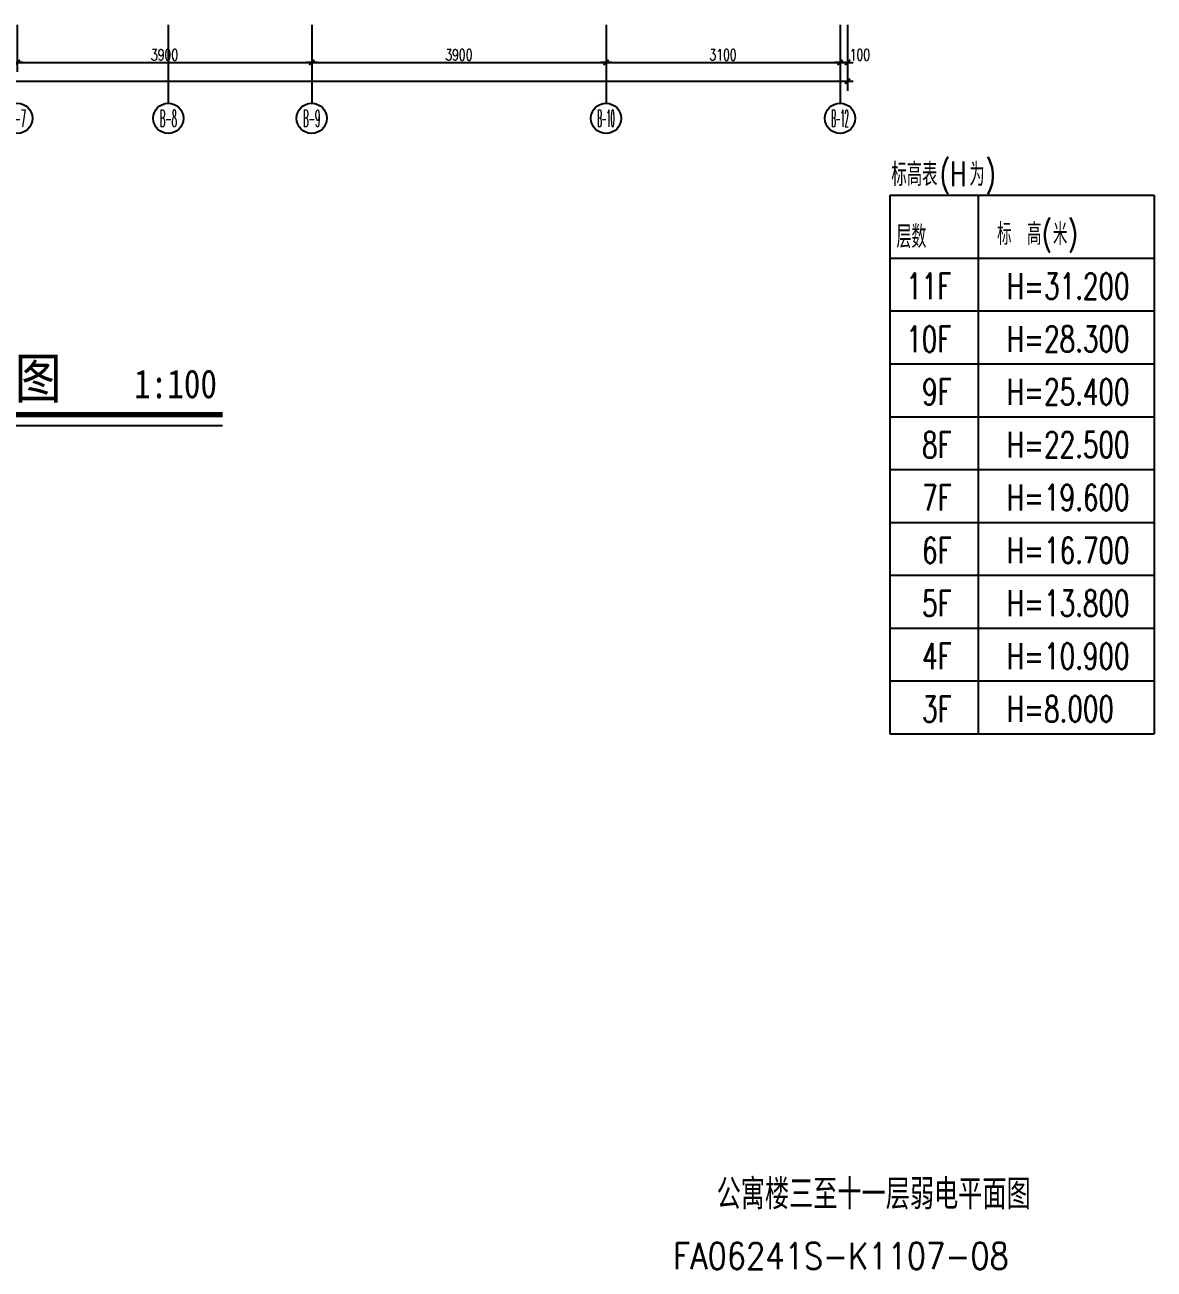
# Model space of a CAD drawing. Extents: x -41969 to 449372, y 65390 to 759577.
# Drawn here: x 338705 to 353666, y 692528 to 709006 of the extents above; entities that cross this region are included whole.
import ezdxf
from ezdxf.enums import TextEntityAlignment as Align

# ---------------------------------------------------------------- set-up
doc = ezdxf.new("R2010")
doc.units = 0
doc.header["$LTSCALE"] = 1000
doc.header["$MEASUREMENT"] = 0
for name, color, linetype in [('-TEXT', 3, 'Continuous'), ('AXIS_TEXT', 7, 'Continuous'), ('DIM_SYMB', 3, 'Continuous'), ('PUB_TEXT', 7, 'Continuous'), ('标注', 1, 'Continuous')]:
    doc.layers.add(name, color=color, linetype=linetype)
doc.styles.add('_HZTXT', font='txt.shx', dxfattribs={"width": 0.8, "bigfont": 'HZTXT.shx'})
doc.styles.add('_TCH_AXIS', font='COMPLEX', dxfattribs={"bigfont": 'GBCBIG'})
doc.styles.add('COMPLEX', font='complex_.ttf')
doc.styles.add('DIM_FONT', font='SIMPLEX', dxfattribs={"width": 0.7, "bigfont": 'GBCBIG'})
doc.styles.add('HZ', font='geditxt.shx', dxfattribs={"width": 0.7, "bigfont": 'dxt.shx'})
doc.styles.add('TK', font='GEDITXT.SHX', dxfattribs={"width": 0.85, "height": 3.5, "bigfont": 'DXT.SHX'})
doc.styles.add('宋体', font='', dxfattribs={"width": 0.85})
doc.styles.get('宋体').set_extended_font_data('NSimSun')
doc.dimstyles.new('DIMN', dxfattribs={"dimtxt": 300, "dimasz": 1, "dimexe": 250, "dimexo": 0, "dimgap": 150, "dimtad": 1, "dimdec": 0, "dimzin": 0, "dimdsep": 46, "dimtxsty": 'DIM_FONT', "dimblk": '_DIMX', "dimcen": 0.09, "dimclrd": 1, "dimclrt": 7, "dimadec": 0, "dimazin": 0, "dimtfac": 1, "dimtdec": 0, "dimtix": 1, "dimtmove": 2, "dimatfit": 3, "dimldrblk": '_DIMX', "dimfxl": 0, "dimtolj": 1, "dimtzin": 0, "dimarcsym": 0})

# ---------------------------------------------------------------- blocks, each defined once
blk = doc.blocks.new('_DIMX')
blk.add_line((-150, 0), (150, 0))
at = {"const_width": 50}
blk.add_lwpolyline([(-70, -70), (70, 70)], dxfattribs=at)
blk = doc.blocks.new('*D102')
at = {"layer": 'Defpoints', "color": 0}
for p in [(104879, -2169371), (108779, -2169371), (108779, -2169867)]:
    blk.add_point(p, dxfattribs=at)
at = {"layer": '标注', "color": 0, "lineweight": -2}
for p, q in [((104879, -2169371), (104879, -2169992)), ((108779, -2169371), (108779, -2169992))]:
    blk.add_line(p, q, dxfattribs=at)
at = {"layer": '标注', "color": 1, "lineweight": -2}
blk.add_line((104880, -2169867), (108779, -2169867), dxfattribs=at)
at = {"layer": '标注', "color": 1, "lineweight": -2, "xscale": 0.5, "yscale": 0.5, "zscale": 0.5, "rotation": 180}
blk.add_blockref('_DIMX', (104879, -2169867), dxfattribs=at)
at = {"layer": '标注', "color": 1, "lineweight": -2, "xscale": 0.5, "yscale": 0.5, "zscale": 0.5}
blk.add_blockref('_DIMX', (108779, -2169867), dxfattribs=at)
at = {"layer": '标注', "color": 7, "insert": (106829, -2169767), "char_height": 150, "attachment_point": 5, "style": 'DIM_FONT'}
blk.add_mtext('\\A1;3900', dxfattribs=at)
blk = doc.blocks.new('*D103')
at = {"layer": 'Defpoints', "color": 0}
for p in [(108779, -2169371), (112679, -2169371), (112679, -2169867)]:
    blk.add_point(p, dxfattribs=at)
at = {"layer": '标注', "color": 0, "lineweight": -2}
for p, q in [((108779, -2169371), (108779, -2169992)), ((112679, -2169371), (112679, -2169992))]:
    blk.add_line(p, q, dxfattribs=at)
at = {"layer": '标注', "color": 1, "lineweight": -2}
blk.add_line((108780, -2169867), (112679, -2169867), dxfattribs=at)
at = {"layer": '标注', "color": 1, "lineweight": -2, "xscale": 0.5, "yscale": 0.5, "zscale": 0.5, "rotation": 180}
blk.add_blockref('_DIMX', (108779, -2169867), dxfattribs=at)
at = {"layer": '标注', "color": 1, "lineweight": -2, "xscale": 0.5, "yscale": 0.5, "zscale": 0.5}
blk.add_blockref('_DIMX', (112679, -2169867), dxfattribs=at)
at = {"layer": '标注', "color": 7, "insert": (110729, -2169767), "char_height": 150, "attachment_point": 5, "style": 'DIM_FONT'}
blk.add_mtext('\\A1;3900', dxfattribs=at)
blk = doc.blocks.new('*D104')
at = {"layer": 'Defpoints', "color": 0}
for p in [(112679, -2169371), (115779, -2169371), (115779, -2169867)]:
    blk.add_point(p, dxfattribs=at)
at = {"layer": '标注', "color": 0, "lineweight": -2}
for p, q in [((112679, -2169371), (112679, -2169992)), ((115779, -2169371), (115779, -2169992))]:
    blk.add_line(p, q, dxfattribs=at)
at = {"layer": '标注', "color": 1, "lineweight": -2}
blk.add_line((112680, -2169867), (115779, -2169867), dxfattribs=at)
at = {"layer": '标注', "color": 1, "lineweight": -2, "xscale": 0.5, "yscale": 0.5, "zscale": 0.5, "rotation": 180}
blk.add_blockref('_DIMX', (112679, -2169867), dxfattribs=at)
at = {"layer": '标注', "color": 1, "lineweight": -2, "xscale": 0.5, "yscale": 0.5, "zscale": 0.5}
blk.add_blockref('_DIMX', (115779, -2169867), dxfattribs=at)
at = {"layer": '标注', "color": 7, "insert": (114229, -2169767), "char_height": 150, "attachment_point": 5, "style": 'DIM_FONT'}
blk.add_mtext('\\A1;3100', dxfattribs=at)
blk = doc.blocks.new('*D105')
at = {"layer": 'Defpoints', "color": 0}
for p in [(115779, -2169371), (115879, -2169371), (115879, -2169867)]:
    blk.add_point(p, dxfattribs=at)
at = {"layer": '标注', "color": 0, "lineweight": -2}
for p, q in [((115779, -2169371), (115779, -2169992)), ((115879, -2169371), (115879, -2169992))]:
    blk.add_line(p, q, dxfattribs=at)
at = {"layer": '标注', "color": 1, "lineweight": -2}
blk.add_line((115780, -2169867), (115879, -2169867), dxfattribs=at)
at = {"layer": '标注', "color": 1, "lineweight": -2, "xscale": 0.5, "yscale": 0.5, "zscale": 0.5, "rotation": 180}
blk.add_blockref('_DIMX', (115779, -2169867), dxfattribs=at)
at = {"layer": '标注', "color": 1, "lineweight": -2, "xscale": 0.5, "yscale": 0.5, "zscale": 0.5}
blk.add_blockref('_DIMX', (115879, -2169867), dxfattribs=at)
at = {"layer": '标注', "color": 7, "insert": (116041, -2169766), "char_height": 150, "attachment_point": 5, "style": 'DIM_FONT'}
blk.add_mtext('\\A1;100', dxfattribs=at)
blk = doc.blocks.new('*D106')
at = {"layer": 'Defpoints', "color": 0}
for p in [(86079, -2169371), (115879, -2169371), (115879, -2170117)]:
    blk.add_point(p, dxfattribs=at)
at = {"layer": '标注', "color": 0, "lineweight": -2}
for p, q in [((86079, -2169371), (86079, -2170242)), ((115879, -2169371), (115879, -2170242))]:
    blk.add_line(p, q, dxfattribs=at)
at = {"layer": '标注', "color": 1, "lineweight": -2}
blk.add_line((86080, -2170117), (115879, -2170117), dxfattribs=at)
at = {"layer": '标注', "color": 1, "lineweight": -2, "xscale": 0.5, "yscale": 0.5, "zscale": 0.5, "rotation": 180}
blk.add_blockref('_DIMX', (86079, -2170117), dxfattribs=at)
at = {"layer": '标注', "color": 1, "lineweight": -2, "xscale": 0.5, "yscale": 0.5, "zscale": 0.5}
blk.add_blockref('_DIMX', (115879, -2170117), dxfattribs=at)
at = {"layer": '标注', "color": 7, "insert": (100979, -2170017), "char_height": 150, "attachment_point": 5, "style": 'DIM_FONT'}
blk.add_mtext('\\A1;29800', dxfattribs=at)
blk = doc.blocks.new('_AXISO')
blk.add_circle((0, 0), 0.5)
at = {"layer": 'AXIS_TEXT', "style": 'COMPLEX', "width": 1.041667}
blk.add_attdef('A', text='', height=0.56, dxfattribs=at).set_placement((-0.25, -0.28), (0.25, -0.28), align=Align.FIT)
blk = doc.blocks.new('A$C1C350876')
at = {"layer": '标注', "color": 1}
for p, q in [((7024.6, -12291.6), (7024.6, -13329.1)), ((8924.6, -12291.6), (8924.6, -13329.1)), ((12824.6, -12291.6), (12824.6, -13329.1)), ((15924.6, -12291.6), (15924.6, -13329.1))]:
    blk.add_line(p, q, dxfattribs=at)
ref = blk.add_blockref('_AXISO', (5024.6, -13529.1), dxfattribs=dict(at, xscale=400, yscale=400, zscale=400))
ref.add_attrib('A', 'B-7', dxfattribs={"layer": 'AXIS_TEXT', "height": 226.27, "style": '_TCH_AXIS', "width": 0.33871}).set_placement((4911.5, -13642.2), (5137.8, -13642.2), align=Align.FIT)
ref = blk.add_blockref('_AXISO', (7024.6, -13529.1), dxfattribs=dict(at, xscale=400, yscale=400, zscale=400))
ref.add_attrib('A', 'B-8', dxfattribs={"layer": 'AXIS_TEXT', "height": 226.27, "style": '_TCH_AXIS', "width": 0.33871}).set_placement((6911.5, -13642.2), (7137.8, -13642.2), align=Align.FIT)
ref = blk.add_blockref('_AXISO', (8924.6, -13529.1), dxfattribs=dict(at, xscale=400, yscale=400, zscale=400))
ref.add_attrib('A', 'B-9', dxfattribs={"layer": 'AXIS_TEXT', "height": 226.27, "style": '_TCH_AXIS', "width": 0.33871}).set_placement((8811.5, -13642.2), (9037.8, -13642.2), align=Align.FIT)
ref = blk.add_blockref('_AXISO', (12824.6, -13529.1), dxfattribs=dict(at, xscale=400, yscale=400, zscale=400))
ref.add_attrib('A', 'B-10', dxfattribs={"layer": 'AXIS_TEXT', "height": 226.27, "style": '_TCH_AXIS', "width": 0.272727}).set_placement((12711.5, -13642.2), (12937.8, -13642.2), align=Align.FIT)
ref = blk.add_blockref('_AXISO', (15924.6, -13529.1), dxfattribs=dict(at, xscale=400, yscale=400, zscale=400))
ref.add_attrib('A', 'B-12', dxfattribs={"layer": 'AXIS_TEXT', "height": 226.27, "style": '_TCH_AXIS', "width": 0.272727}).set_placement((15811.5, -13642.2), (16037.8, -13642.2), align=Align.FIT)
for p1, p2, distance, picture, middle in [((-13775.4, -12291.6), (16024.6, -12291.6), -746.8, '*D106', (1124.6, -12938.4)), ((5024.6, -12291.6), (8924.6, -12291.6), -496.8, '*D102', (6974.6, -12688.4)), ((8924.6, -12291.6), (12824.6, -12291.6), -496.8, '*D103', (10874.6, -12688.4)), ((12824.6, -12291.6), (15924.6, -12291.6), -496.8, '*D104', (14374.6, -12688.4))]:
    dim = blk.add_aligned_dim(p1=p1, p2=p2, distance=distance, dimstyle='DIMN', override={"dimscale": 0.5, "dimgap": 50}, dxfattribs=at)
    dim.commit()
    dim.dimension.update_dxf_attribs({"geometry": picture, "text_midpoint": middle, "insert": (-99854.4, 2157078.9)})
dim = blk.add_linear_dim(base=(16024.6, -12788.4), p1=(15924.6, -12291.6), p2=(16024.6, -12291.6), angle=0, dimstyle='DIMN', override={"dimscale": 0.5, "dimgap": 50}, dxfattribs=at)
dim.commit()
dim.dimension.update_dxf_attribs({"geometry": '*D105', "text_midpoint": (16187, -12687.2), "dimtype": 129, "insert": (-99854.4, 2157078.9)})

msp = doc.modelspace()

# ---------------------------------------------------------------- linework, layer by layer
at = {"layer": '-TEXT'}
for p, q in [((350165.7, 706751.6), (353665.7, 706751.6)), ((350165.7, 706751.6), (350165.7, 699617)), ((351332.4, 706751.6), (351332.4, 699617)), ((353665.7, 706751.6), (353665.7, 699617)), ((350165.7, 705917), (353665.7, 705917)), ((350165.7, 705917), (353665.7, 705917)), ((350165.7, 705917), (353665.7, 705917)), ((350165.7, 705217), (353665.7, 705217)), ((350165.7, 704517), (353665.7, 704517)), ((350165.7, 703817), (353665.7, 703817)), ((350165.7, 703117), (353665.7, 703117)), ((350165.7, 702417), (353665.7, 702417)), ((350165.7, 701717), (353665.7, 701717)), ((350165.7, 701017), (353665.7, 701017)), ((350165.7, 700317), (353665.7, 700317)), ((350165.7, 699617), (353665.7, 699617)), ((350165.7, 699617), (353665.7, 699617))]:
    msp.add_line(p, q, dxfattribs=at)
at = {"layer": 'DIM_SYMB', "const_width": 70}
msp.add_lwpolyline([(333334.7, 703841.9), (341324.9, 703841.9)], dxfattribs=at)
at = {"layer": 'DIM_SYMB'}
msp.add_lwpolyline([(333334.7, 703701.9), (341324.9, 703701.9)], dxfattribs=at)

# ---------------------------------------------------------------- block references
at = {"layer": '标注'}
msp.add_blockref('A$C1C350876', (333580.5, 721297.2), dxfattribs=at)

# ---------------------------------------------------------------- texts
at = {"layer": '-TEXT', "style": 'HZ', "width": 0.7}
for s, height, p in [('(H', 324.39, (350828.2, 706870.3)), (')', 324.4, (351432, 706870.3)), ('标高表', 306.51, (350184.5, 706870.3)), ('为', 306.5, (351217.5, 706870.3)), ('标', 287.2, (351585.3, 706091.2)), ('高', 287.2, (351982.3, 706091.2)), ('(', 304, (352183.4, 706091.2)), ('米', 287.2, (352325.2, 706091.2)), (')', 304, (352526.3, 706091.2)), ('层数', 298.04, (350252.4, 706050.9)), ('11F', 342.86, (350381.4, 705373.3)), ('H=31.200', 342.86, (351714.2, 705374.9)), ('10F', 342.86, (350381.4, 704673.3)), ('H=28.300', 342.86, (351714.2, 704674.9)), ('9F', 342.86, (350591, 703973.3)), ('H=25.400', 342.86, (351714.2, 703974.9)), ('8F', 342.86, (350591, 703273.3)), ('H=22.500', 342.86, (351714.2, 703274.9)), ('7F', 342.86, (350591, 702573.3)), ('H=19.600', 342.86, (351714.2, 702574.9)), ('6F', 342.86, (350591, 701873.3)), ('H=16.700', 342.86, (351714.2, 701874.9)), ('5F', 342.86, (350591, 701173.3)), ('H=13.800', 342.86, (351714.2, 701174.9)), ('4F', 342.86, (350591, 700473.3)), ('H=10.900', 342.86, (351714.2, 700474.9)), ('3F', 342.86, (350591, 699773.3)), ('H=8.000', 342.86, (351714.2, 699774.9))]:
    msp.add_text(s, height=height, dxfattribs=at).set_placement(p)
at = {"style": 'TK', "width": 0.85}
msp.add_text('FA06241S-K1107-08', height=350, dxfattribs=at).set_placement((347291.1, 692527.7))
at = {"layer": 'PUB_TEXT', "style": '宋体', "width": 0.85}
for s, height, p in [('四~十一层弱电平面图', 531.65, (333334.7, 704061.6)), ('1:100', 379.75, (340152.6, 704061.6))]:
    msp.add_text(s, height=height, dxfattribs=at).set_placement(p)
at = {"layer": 'PUB_TEXT', "linetype": 'Continuous', "style": '_HZTXT', "width": 0.8}
msp.add_text('公寓楼三至十一层弱电平面图', height=400, dxfattribs=at).set_placement((347870.1, 693320.2))

doc.saveas('drawing.dxf')
